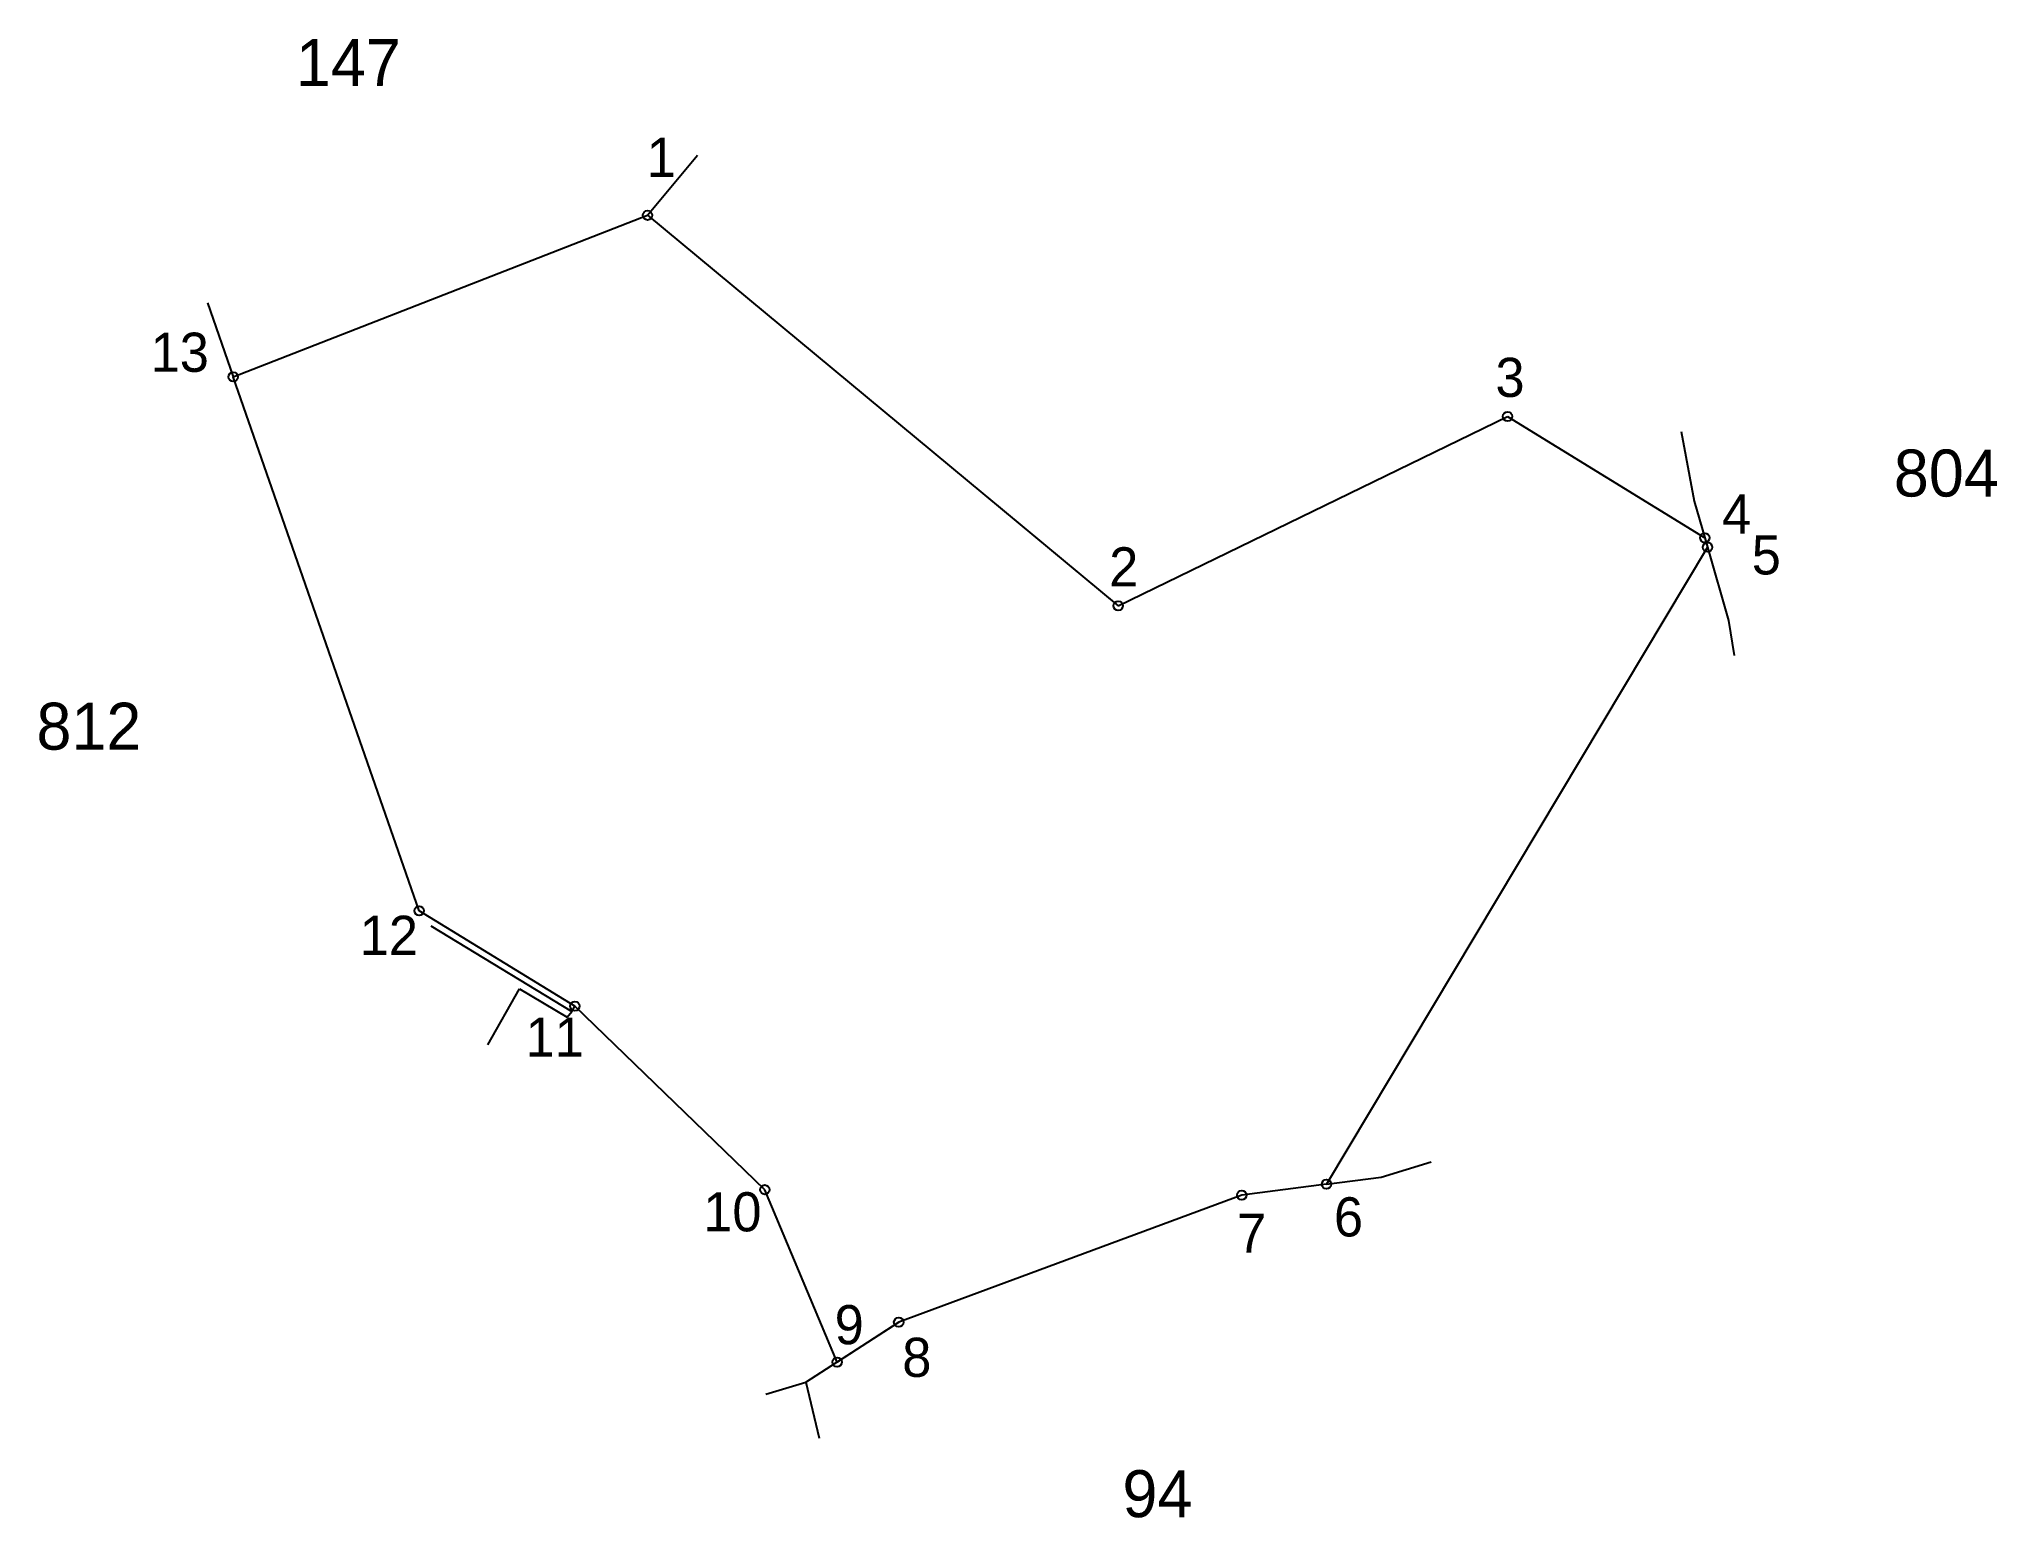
# Model space of a CAD drawing. Extents: x 548194 to 548348, y 1824116 to 1824232.
import ezdxf

# ---------------------------------------------------------------- set-up
doc = ezdxf.new("R2010")
doc.units = 0
for name, color, linetype in [('CanhThua', 7, 'Continuous'), ('MocDinhThua', 7, 'Continuous'), ('NhanTuCan', 7, 'Continuous'), ('RauThua', 7, 'Continuous'), ('SoHieuDinhThua', 7, 'Continuous')]:
    doc.layers.add(name, color=color, linetype=linetype)

msp = doc.modelspace()

# ---------------------------------------------------------------- linework, layer by layer
at = {"layer": 'CanhThua'}
for p, q in [((548209.6, 1824205.54), (548242.08, 1824218.21)), ((548242.08, 1824218.21), (548278.98, 1824187.6)), ((548224.18, 1824163.68), (548209.6, 1824205.54)), ((548278.98, 1824187.6), (548309.5, 1824202.44)), ((548309.5, 1824202.44), (548324.96, 1824192.93)), ((548325.18, 1824192.18), (548295.3, 1824142.24)), ((548324.96, 1824192.93), (548325.18, 1824192.18)), ((548236.39, 1824156.2), (548224.18, 1824163.68)), ((548251.27, 1824141.81), (548236.39, 1824156.2)), ((548256.94, 1824128.29), (548251.27, 1824141.81)), ((548288.66, 1824141.38), (548261.77, 1824131.41)), ((548295.3, 1824142.24), (548288.66, 1824141.38)), ((548261.77, 1824131.41), (548256.94, 1824128.29))]:
    msp.add_line(p, q, dxfattribs=at)
at = {"layer": 'MocDinhThua'}
for centre in [(548242.08, 1824218.21), (548209.6, 1824205.54), (548309.5, 1824202.44), (548324.96, 1824192.93), (548325.18, 1824192.18), (548278.98, 1824187.6), (548224.18, 1824163.68), (548236.39, 1824156.2), (548295.3, 1824142.24), (548251.27, 1824141.81), (548288.66, 1824141.38), (548261.77, 1824131.41), (548256.94, 1824128.29)]:
    msp.add_circle(centre, 0.368, dxfattribs=at)
at = {"layer": 'RauThua'}
for p, q in [((548242.08, 1824218.21), (548246.01, 1824222.93)), ((548207.58, 1824211.35), (548209.6, 1824205.54)), ((548323.12, 1824201.27), (548324.13, 1824195.8)), ((548268.65, 1824196.17), (548278.98, 1824187.6)), ((548324.13, 1824195.8), (548324.96, 1824192.93)), ((548325.18, 1824192.18), (548326.83, 1824186.44)), ((548326.83, 1824186.44), (548327.26, 1824183.7)), ((548225.09, 1824162.49), (548236.16, 1824155.78)), ((548229.56, 1824153.18), (548232.05, 1824157.57)), ((548232.05, 1824157.57), (548235.77, 1824155.34)), ((548235.77, 1824155.34), (548236.16, 1824155.78)), ((548236.16, 1824155.78), (548236.39, 1824156.2)), ((548236.16, 1824155.78), (548236.39, 1824156.2)), ((548295.3, 1824142.24), (548299.58, 1824142.8)), ((548299.58, 1824142.8), (548303.5, 1824143.98)), ((548254.5, 1824126.72), (548261.77, 1824131.41)), ((548254.5, 1824126.72), (548261.77, 1824131.41)), ((548251.35, 1824125.77), (548254.5, 1824126.72)), ((548254.5, 1824126.72), (548255.54, 1824122.32))]:
    msp.add_line(p, q, dxfattribs=at)

# ---------------------------------------------------------------- texts
at = {"layer": 'NhanTuCan'}
for s, p in [('147', (548214.52, 1824228.34)), ('804', (548339.78, 1824196.16)), ('812', (548194.18, 1824176.31)), ('94', (548279.31, 1824116.13))]:
    msp.add_text(s, height=3.684, dxfattribs=at).set_placement(p)
at = {"layer": 'SoHieuDinhThua'}
for s, p in [('1', (548242.02, 1824221.22)), ('13', (548203.13, 1824205.94)), ('3', (548308.55, 1824203.97)), ('4', (548326.31, 1824193.25)), ('2', (548278.27, 1824189.11)), ('5', (548328.64, 1824190.05)), ('12', (548219.52, 1824160.22)), ('11', (548232.52, 1824152.24)), ('10', (548246.45, 1824138.54)), ('6', (548295.89, 1824138.14)), ('7', (548288.3, 1824136.86)), ('9', (548256.75, 1824129.69)), ('8', (548262.05, 1824127.13))]:
    msp.add_text(s, height=3.07, dxfattribs=at).set_placement(p)

doc.saveas('drawing.dxf')
